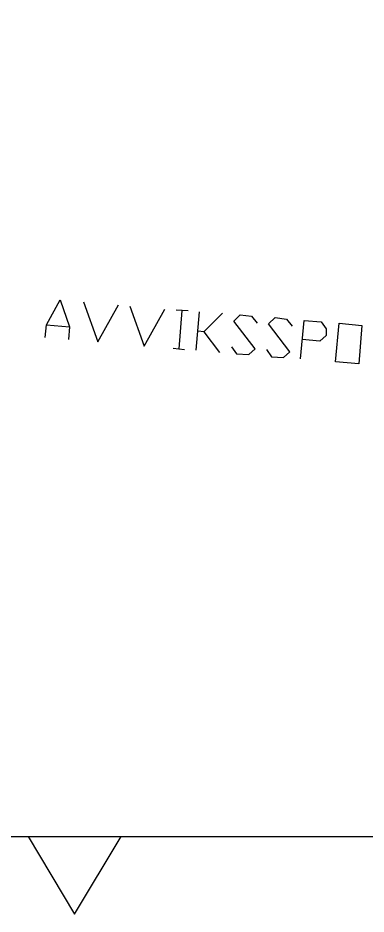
# Model space of a CAD drawing. Header units: millimetres. Extents: x -45 to 90, y -17 to 16.
# Drawn here: x 53.94 to 56.19, y -6.71 to -0.94 of the extents above; entities that cross this region are included whole.
import ezdxf

# ---------------------------------------------------------------- set-up
doc = ezdxf.new("R2010")
doc.units = ezdxf.units.MM
doc.layers.add('PDF_Geometry', color=7, linetype='Continuous')

msp = doc.modelspace()

# ---------------------------------------------------------------- linework, layer by layer
at = {"layer": 'PDF_Geometry', "lineweight": 25}
for points in [[(-44.1267, 7.6371), (-44.1267, -6.2069), (89.3766, -6.2069), (89.3766, 7.6371)], [(55.9904, -3.1493), (56.0134, -2.9017), (56.16, -2.9155), (56.1417, -3.163)]]:
    msp.add_lwpolyline(points, close=True, dxfattribs=at)
for points in [[(54.1201, -2.9934), (54.1293, -2.9109), (54.2164, -2.7505), (54.276, -2.9247), (54.2714, -3.0072)], [(54.3675, -2.7642), (54.4593, -3.0209), (54.5923, -2.7826)], [(54.6656, -2.7917), (54.7573, -3.0484), (54.8902, -2.8101)], [(54.9636, -2.8146), (55.0415, -2.8192)], [(55.0003, -2.8192), (54.9819, -3.0668)], [(55.0919, -3.0759), (55.1149, -2.8284)], [(55.2616, -2.8376), (55.1424, -2.9566), (55.1057, -2.9522)], [(55.3211, -3.053), (55.3532, -3.0989), (55.4312, -3.1034), (55.4724, -3.0668), (55.3349, -2.888), (55.3762, -2.8467), (55.4495, -2.8559), (55.4862, -2.9017)], [(55.5458, -3.0712), (55.5779, -3.1172), (55.6558, -3.1218), (55.697, -3.0851), (55.5595, -2.9063), (55.6008, -2.8651), (55.6741, -2.8742), (55.7108, -2.9201)], [(55.7658, -3.131), (55.7887, -2.8834), (55.8987, -2.8926), (55.9308, -2.9384), (55.9308, -2.9797), (55.8896, -3.0164), (55.775, -3.0072)], [(54.1293, -2.9109), (54.276, -2.9247)], [(55.1424, -2.9566), (55.2432, -3.0897)], [(54.9453, -3.0622), (55.0186, -3.0712)], [(54.0101, -6.2069), (54.3081, -6.7066), (54.6106, -6.2069)]]:
    msp.add_lwpolyline(points, dxfattribs=at)

doc.saveas('drawing.dxf')
